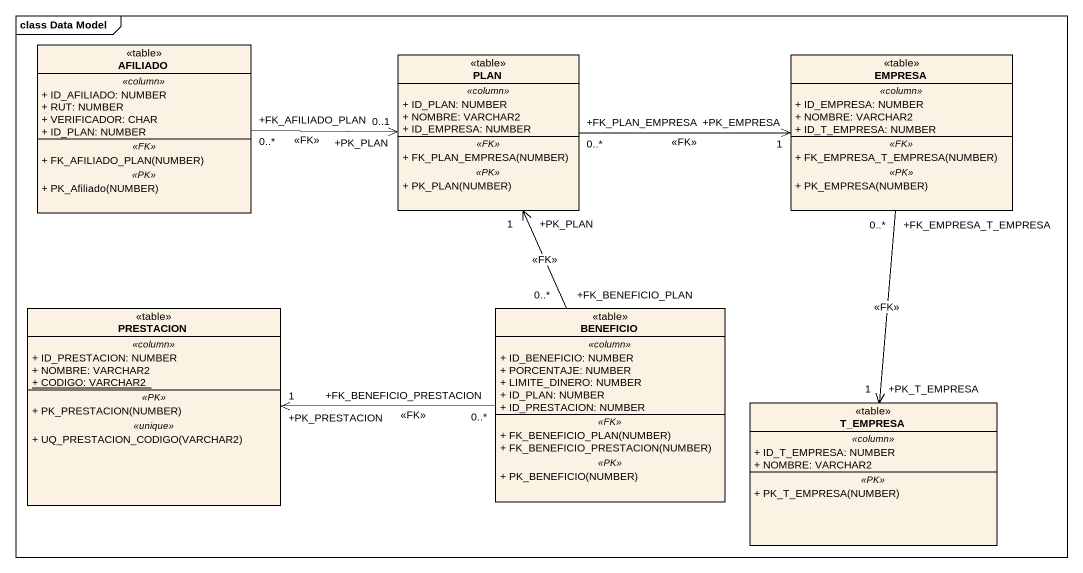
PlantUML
@startuml
mainframe class Data Model
hide circle
hide empty members
skinparam classAttributeIconSize 0
class AFILIADO <<table>> {
  .. <<column>> ..
  + ID_AFILIADO: NUMBER
  + RUT: NUMBER
  + VERIFICADOR: CHAR
  + ID_PLAN: NUMBER
  .. <<FK>> ..
  + FK_AFILIADO_PLAN(NUMBER)
  .. <<PK>> ..
  + PK_Afiliado(NUMBER)
}
class PLAN <<table>> {
  .. <<column>> ..
  + ID_PLAN: NUMBER
  + NOMBRE: VARCHAR2
  + ID_EMPRESA: NUMBER
  .. <<FK>> ..
  + FK_PLAN_EMPRESA(NUMBER)
  .. <<PK>> ..
  + PK_PLAN(NUMBER)
}
class EMPRESA <<table>> {
  .. <<column>> ..
  + ID_EMPRESA: NUMBER
  + NOMBRE: VARCHAR2
  + ID_T_EMPRESA: NUMBER
  .. <<FK>> ..
  + FK_EMPRESA_T_EMPRESA(NUMBER)
  .. <<PK>> ..
  + PK_EMPRESA(NUMBER)
}
class PRESTACION <<table>> {
  .. <<column>> ..
  + ID_PRESTACION: NUMBER
  + NOMBRE: VARCHAR2
  {static} + CODIGO: VARCHAR2
  .. <<PK>> ..
  + PK_PRESTACION(NUMBER)
  .. <<unique>> ..
  + UQ_PRESTACION_CODIGO(VARCHAR2)
}
class BENEFICIO <<table>> {
  .. <<column>> ..
  + ID_BENEFICIO: NUMBER
  + PORCENTAJE: NUMBER
  + LIMITE_DINERO: NUMBER
  + ID_PLAN: NUMBER
  + ID_PRESTACION: NUMBER
  .. <<FK>> ..
  + FK_BENEFICIO_PLAN(NUMBER)
  + FK_BENEFICIO_PRESTACION(NUMBER)
  .. <<PK>> ..
  + PK_BENEFICIO(NUMBER)
}
class T_EMPRESA <<table>> {
  .. <<column>> ..
  + ID_T_EMPRESA: NUMBER
  + NOMBRE: VARCHAR2
  .. <<PK>> ..
  + PK_T_EMPRESA(NUMBER)
}
AFILIADO "+FK_AFILIADO_PLAN\n0..*" -right-> "+PK_PLAN\n0..1" PLAN : <<FK>>
PLAN "+FK_PLAN_EMPRESA\n0..*" -right-> "+PK_EMPRESA\n1" EMPRESA : <<FK>>
EMPRESA "+FK_EMPRESA_T_EMPRESA\n0..*" --> "+PK_T_EMPRESA\n1" T_EMPRESA : <<FK>>
BENEFICIO "+FK_BENEFICIO_PLAN\n0..*" -up-> "+PK_PLAN\n1" PLAN : <<FK>>
BENEFICIO "+FK_BENEFICIO_PRESTACION\n0..*" -left-> "+PK_PRESTACION\n1" PRESTACION : <<FK>>
@enduml
